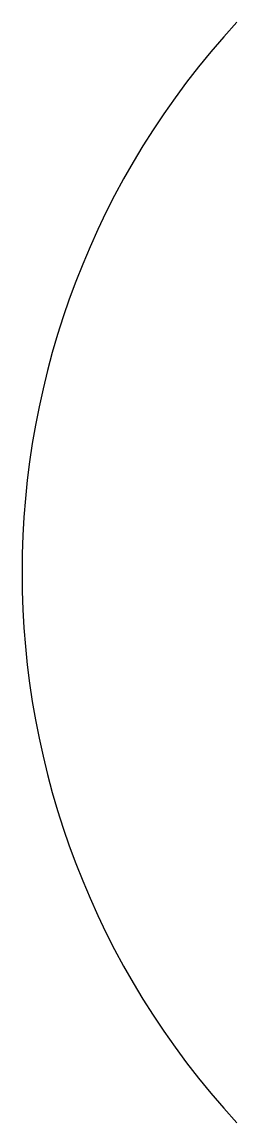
# Model space of a CAD drawing. Header units: inches. Extents: x 635.43 to 637.38, y -112.63 to -102.63.
import ezdxf

# ---------------------------------------------------------------- set-up
doc = ezdxf.new("R2010")
doc.units = ezdxf.units.IN
doc.header["$MEASUREMENT"] = 0

msp = doc.modelspace()

# ---------------------------------------------------------------- linework, layer by layer
msp.add_arc((642.8115, -107.6269, -1.9426), 7.385, 137.3866, 222.6134)

doc.saveas('drawing.dxf')
